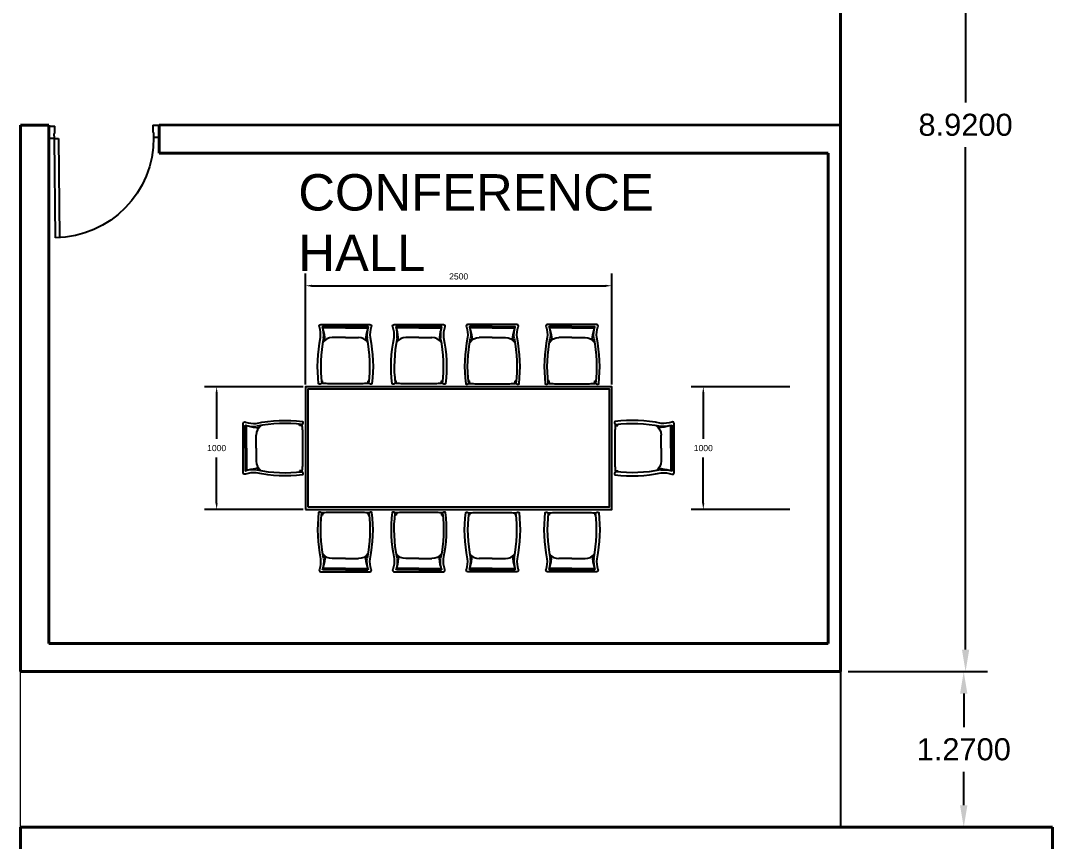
# Model space of a CAD drawing. Header units: metres. Extents: x -353 to 1688, y -477 to 135.
# Drawn here: x 497.61 to 506.03, y -327.39 to -320.7 of the extents above; entities that cross this region are included whole.
import ezdxf

# ---------------------------------------------------------------- set-up
doc = ezdxf.new("R2010")
doc.units = ezdxf.units.M
doc.header["$MEASUREMENT"] = 0
for name, color, linetype, lineweight in [('DIMENSION', 240, 'Continuous', 40), ('PLINTH', 7, 'Continuous', 20), ('WALL', 2, 'Continuous', 40)]:
    doc.layers.add(name, color=color, linetype=linetype, lineweight=lineweight)
for name, color, linetype in [('door space', 1, 'Continuous'), ('ID-LOOSE', 31, 'Continuous'), ('ID-LOOSE2', 8, 'Continuous')]:
    doc.layers.add(name, color=color, linetype=linetype)
doc.layers.add('FURNITURE', color=130, linetype='Continuous', plot=False)
doc.layers.add('TEXT', color=141, linetype='Continuous', plot=False)
doc.styles.get("Standard").update_dxf_attribs({"font": 'arial.ttf'})
doc.dimstyles.new('Annotative', dxfattribs={"dimscale": 0, "dimtxt": 0.18, "dimasz": 0.18, "dimexe": 0.18, "dimexo": 0.0625, "dimgap": 0.09, "dimtad": 0, "dimtih": 1, "dimtoh": 1, "dimdec": 4, "dimzin": 0, "dimdsep": 46, "dimtxsty": 'Standard', "dimcen": 0.09, "dimadec": 0, "dimazin": 0, "dimtfac": 1, "dimtdec": 4, "dimtofl": 0, "dimtmove": 0, "dimatfit": 3, "dimfxl": 1, "dimtolj": 1, "dimtzin": 0, "dimarcsym": 0})
doc.dimstyles.new('ARCHITXT', dxfattribs={"dimtxt": 0.05, "dimasz": 0.05, "dimexe": 0.1, "dimexo": 0.02, "dimgap": 0.05, "dimtad": 1, "dimtih": 1, "dimtoh": 1, "dimdec": 0, "dimlfac": 1000, "dimzin": 0, "dimdsep": 46, "dimtxsty": 'Standard', "dimcen": 0.1, "dimdle": 0.18, "dimclrd": 15, "dimclre": 15, "dimclrt": 202, "dimadec": 0, "dimazin": 0, "dimtfac": 0.72, "dimtdec": 0, "dimtix": 1, "dimtmove": 2, "dimatfit": 3, "dimfxl": 1, "dimtolj": 1, "dimtzin": 0, "dimarcsym": 0})

# ---------------------------------------------------------------- blocks, each defined once
blk = doc.blocks.new('A$C51F1')
at = {"layer": 'ID-LOOSE'}
blk.add_lwpolyline([(0.4387, 0.4737, 0.102523), (0.4291, 0.3863, -0.080461), (0.4447, 0.0091, -0.3023), (0.4203, 0.012, 0.197932), (0.4111, 0.0127, -0.028193), (0.3571, 0.0091), (0.227, 0.0091), (0.097, 0.0091, -0.028193), (0.0429, 0.0127, 0.197932), (0.0338, 0.012, -0.3023), (0.0093, 0.0091, -0.080461), (0.0249, 0.3863, 0.102523), (0.0153, 0.4737, -0.587111), (0.0261, 0.4929), (0.4279, 0.4929, -0.587111)], format="xyb", close=True, dxfattribs=at)
at = {"layer": 'ID-LOOSE2'}
for p, q in [((0.2273, 0.4758), (0.0436, 0.4758)), ((0.2273, 0.4676), (0.0439, 0.4676)), ((0.2273, 0.4668), (0.0439, 0.4668)), ((0.2273, 0.4758), (0.4111, 0.4758)), ((0.2273, 0.4676), (0.4107, 0.4676)), ((0.2273, 0.4668), (0.4107, 0.4668)), ((0.2273, 0.3858), (0.1205, 0.3858)), ((0.2273, 0.3858), (0.3341, 0.3858)), ((0.0417, 0.0321), (0.0321, 0.0321)), ((0.0417, 0.0321), (0.0326, 0.0278)), ((0.0435, 0.0127), (0.0417, 0.0321)), ((0.4112, 0.0127), (0.4129, 0.0321)), ((0.4129, 0.0321), (0.4225, 0.0321)), ((0.4129, 0.0321), (0.4221, 0.0278))]:
    blk.add_line(p, q, dxfattribs=at)
for centre, radius, start, end in [((0.044, 0.4735), 0.00242, 100.34496, 201.37417), ((-0.1898, 0.4063), 0.2409, 354.55133, 15.96258), ((0.0439, 0.4669), 0.000725, 87.37617, 197.52085), ((0.0438, 0.4664), 0.000433, 71.7715, 189.22024), ((-0.2563, 0.3584), 0.3173, 1.15909, 17.56409), ((0.7109, 0.3584), 0.3173, 162.43591, 178.84091), ((0.6445, 0.4063), 0.2409, 164.03742, 185.44867), ((0.4107, 0.4669), 0.000725, 342.47915, 92.62383), ((0.4109, 0.4664), 0.000433, 350.77976, 108.2285), ((0.4106, 0.4735), 0.00242, 338.62583, 79.65504), ((1.1806, 0.1494), 1.1544, 168.43567, 186.83625), ((0.1214, 0.2879), 0.0978, 90.51639, 143.19267), ((0.3332, 0.2879), 0.0978, 36.80733, 89.48361), ((-0.7259, 0.1494), 1.1544, 353.16375, 11.56433), ((0.0397, 0.0013), 0.012, 71.75361, 116.5375), ((0.4149, 0.0013), 0.012, 63.4625, 108.24639)]:
    blk.add_arc(centre, radius, start, end, dxfattribs=at)
blk = doc.blocks.new('*D156')
at = {"layer": 'Defpoints', "color": 0, "transparency": 16777216}
for p in [(499.2089, -323.6851), (499.9339, -323.6851), (499.9339, -324.6851)]:
    blk.add_point(p, dxfattribs=at)
at = {"layer": 'FURNITURE', "color": 15, "lineweight": -2, "transparency": 16777216}
for p, q in [((499.9139, -323.6851), (499.1089, -323.6851)), ((499.2089, -323.7351), (499.2089, -324.1095)), ((499.2089, -324.6351), (499.2089, -324.2606)), ((499.9139, -324.6851), (499.1089, -324.6851))]:
    blk.add_line(p, q, dxfattribs=at)
at = {"layer": 'FURNITURE', "color": 15, "transparency": 16777216}
for points in [[(499.2006, -323.7351), (499.2172, -323.7351), (499.2089, -323.6851)], [(499.2006, -324.6351), (499.2172, -324.6351), (499.2089, -324.6851)]]:
    blk.add_solid(points, dxfattribs=at)
at = {"layer": 'FURNITURE', "color": 202, "transparency": 16777216, "insert": (499.2089, -324.1851), "char_height": 0.05, "attachment_point": 5}
blk.add_mtext('\\A1;1000', dxfattribs=at)
blk = doc.blocks.new('*D157')
at = {"layer": 'Defpoints', "color": 0, "transparency": 16777216}
for p in [(502.4339, -322.8601), (499.9339, -323.6851), (502.4339, -323.6851)]:
    blk.add_point(p, dxfattribs=at)
at = {"layer": 'FURNITURE', "color": 15, "lineweight": -2, "transparency": 16777216}
for p, q in [((499.9339, -323.6651), (499.9339, -322.7601)), ((502.4339, -323.6651), (502.4339, -322.7601)), ((499.9839, -322.8601), (502.3839, -322.8601))]:
    blk.add_line(p, q, dxfattribs=at)
at = {"layer": 'FURNITURE', "color": 15, "transparency": 16777216}
for points in [[(499.9839, -322.8517), (499.9839, -322.8684), (499.9339, -322.8601)], [(502.3839, -322.8517), (502.3839, -322.8684), (502.4339, -322.8601)]]:
    blk.add_solid(points, dxfattribs=at)
at = {"layer": 'FURNITURE', "color": 202, "transparency": 16777216, "insert": (501.1839, -322.7845), "char_height": 0.05, "attachment_point": 5}
blk.add_mtext('\\A1;2500', dxfattribs=at)
blk = doc.blocks.new('*D158')
at = {"layer": 'Defpoints', "color": 0, "transparency": 16777216}
for p in [(503.1806, -323.6851), (503.9056, -323.6851), (503.9056, -324.6851)]:
    blk.add_point(p, dxfattribs=at)
at = {"layer": 'ID-LOOSE', "color": 15, "lineweight": -2, "transparency": 16777216}
for p, q in [((503.8856, -323.6851), (503.0806, -323.6851)), ((503.1806, -323.7351), (503.1806, -324.1095)), ((503.1806, -324.6351), (503.1806, -324.2606)), ((503.8856, -324.6851), (503.0806, -324.6851))]:
    blk.add_line(p, q, dxfattribs=at)
at = {"layer": 'ID-LOOSE', "color": 15, "transparency": 16777216}
for points in [[(503.1723, -323.7351), (503.1889, -323.7351), (503.1806, -323.6851)], [(503.1723, -324.6351), (503.1889, -324.6351), (503.1806, -324.6851)]]:
    blk.add_solid(points, dxfattribs=at)
at = {"layer": 'ID-LOOSE', "color": 202, "transparency": 16777216, "insert": (503.1806, -324.1851), "char_height": 0.05, "attachment_point": 5}
blk.add_mtext('\\A1;1000', dxfattribs=at)
blk = doc.blocks.new('*D164')
at = {"layer": 'Defpoints', "color": 0, "transparency": 16777216}
for p in [(504.2992, -317.0882), (504.2992, -326.0082), (505.3209, -326.0082)]:
    blk.add_point(p, dxfattribs=at)
at = {"layer": 'DIMENSION', "color": 0, "lineweight": -2, "transparency": 16777216}
for p, q in [((504.3617, -317.0882), (505.5009, -317.0882)), ((505.3209, -317.2682), (505.3209, -321.3663)), ((505.3209, -325.8282), (505.3209, -321.7301)), ((504.3617, -326.0082), (505.5009, -326.0082))]:
    blk.add_line(p, q, dxfattribs=at)
at = {"layer": 'DIMENSION', "color": 0, "transparency": 16777216}
for points in [[(505.2909, -317.2682), (505.3509, -317.2682), (505.3209, -317.0882)], [(505.2909, -325.8282), (505.3509, -325.8282), (505.3209, -326.0082)]]:
    blk.add_solid(points, dxfattribs=at)
at = {"layer": 'DIMENSION', "color": 0, "transparency": 16777216, "insert": (505.3209, -321.5482), "char_height": 0.18, "attachment_point": 5}
blk.add_mtext('\\A1;8.9200', dxfattribs=at)
blk = doc.blocks.new('*D165')
at = {"layer": 'Defpoints', "color": 0, "transparency": 16777216}
for p in [(504.2992, -326.0082), (504.2992, -327.2782), (505.3059, -327.2782)]:
    blk.add_point(p, dxfattribs=at)
at = {"layer": 'DIMENSION', "color": 0, "lineweight": -2, "transparency": 16777216}
for p, q in [((504.3617, -326.0082), (505.4859, -326.0082)), ((505.3059, -326.1882), (505.3059, -326.4613)), ((505.3059, -327.0982), (505.3059, -326.8251)), ((504.3617, -327.2782), (505.4859, -327.2782))]:
    blk.add_line(p, q, dxfattribs=at)
at = {"layer": 'DIMENSION', "color": 0, "transparency": 16777216}
for points in [[(505.2759, -326.1882), (505.3359, -326.1882), (505.3059, -326.0082)], [(505.2759, -327.0982), (505.3359, -327.0982), (505.3059, -327.2782)]]:
    blk.add_solid(points, dxfattribs=at)
at = {"layer": 'DIMENSION', "color": 0, "transparency": 16777216, "insert": (505.3059, -326.6432), "char_height": 0.18, "attachment_point": 5}
blk.add_mtext('\\A1;1.2700', dxfattribs=at)

msp = doc.modelspace()

# ---------------------------------------------------------------- linework, layer by layer
msp.add_line((504.29921, -326.00818), (504.29921, -327.27818))
at = {"layer": 'door space'}
for p, q in [((497.83848, -321.5586), (497.88848, -321.5581)), ((497.83949, -321.65859), (497.83848, -321.5586)), ((497.88908, -321.61809), (497.88848, -321.5581)), ((498.68844, -321.55006), (498.73844, -321.54956)), ((498.68844, -321.55006), (498.68904, -321.61006)), ((498.73844, -321.54956), (498.73944, -321.64956)), ((497.88908, -321.61809), (497.88408, -321.61814)), ((497.88448, -321.65814), (497.88408, -321.61814)), ((498.69404, -321.61001), (498.68904, -321.61006)), ((498.69404, -321.61001), (498.69444, -321.65001)), ((497.88448, -321.65814), (497.83949, -321.65859)), ((497.88448, -321.65814), (497.91948, -321.65779)), ((497.89261, -322.4681), (497.88448, -321.65814)), ((497.91948, -321.65779), (497.92761, -322.46775)), ((498.73944, -321.64956), (498.69444, -321.65001))]:
    msp.add_line(p, q, dxfattribs=at)
at = {"layer": 'door space', "extrusion": (0, 0, -1)}
msp.add_ellipse((497.88448, -321.65814), major_axis=(-0.56698, -0.57848), ratio=1, start_param=3.9269908, end_param=5.4977871, dxfattribs=at)
at = {"layer": 'FURNITURE'}
for points in [[(499.93391, -324.68506), (502.43391, -324.68506), (502.43391, -323.68506), (499.93391, -323.68506)], [(499.95391, -324.66506), (502.41391, -324.66506), (502.41391, -323.70506), (499.95391, -323.70506)]]:
    msp.add_lwpolyline(points, close=True, dxfattribs=at)
at = {"layer": 'PLINTH'}
msp.add_line((497.60921, -327.27818), (497.60921, -326.00818), dxfattribs=at)
at = {"layer": 'WALL'}
for p, q in [((504.29921, -317.08818), (504.29921, -326.00818)), ((497.60921, -321.54889), (497.60921, -326.00818)), ((497.83908, -321.54889), (497.60921, -321.54889)), ((497.83908, -321.54889), (497.83908, -321.77889)), ((498.73908, -321.54889), (504.29921, -321.54815)), ((498.73908, -321.77889), (498.73908, -321.54889)), ((497.83908, -321.77889), (497.83921, -321.77889)), ((497.83921, -321.77818), (497.83921, -325.77818)), ((504.19921, -321.77818), (498.73908, -321.77818)), ((504.19921, -321.77818), (504.19921, -325.77818)), ((504.19921, -325.77818), (497.83921, -325.77818)), ((504.29921, -326.00818), (497.60921, -326.00818)), ((497.60921, -327.27818), (497.60921, -327.50818)), ((506.02921, -327.27818), (497.60921, -327.27818)), ((506.02921, -327.27818), (506.02921, -329.30818))]:
    msp.add_line(p, q, dxfattribs=at)

# ---------------------------------------------------------------- block references
at = {"layer": 'FURNITURE'}
for p in [(500.03189, -323.66917), (500.63189, -323.66917)]:
    msp.add_blockref('A$C51F1', p, dxfattribs=at)
at = {"layer": 'FURNITURE', "xscale": -1}
for p in [(501.68592, -323.66917), (502.33592, -323.66917)]:
    msp.add_blockref('A$C51F1', p, dxfattribs=at)
at = {"layer": 'FURNITURE'}
for p, rotation in [((499.91802, -324.41207), 90), ((501.68592, -324.70095), 180), ((502.33592, -324.70095), 180)]:
    msp.add_blockref('A$C51F1', p, dxfattribs=dict(at, rotation=rotation))
at = {"layer": 'FURNITURE', "xscale": -1}
for p, rotation in [((502.4498, -324.41207), 270), ((500.03189, -324.70095), 180), ((500.63189, -324.70095), 180)]:
    msp.add_blockref('A$C51F1', p, dxfattribs=dict(at, rotation=rotation))

# ---------------------------------------------------------------- texts
at = {"layer": 'TEXT', "insert": (499.87549, -321.94975), "char_height": 0.2966546, "attachment_point": 1}
msp.add_mtext_dynamic_manual_height_columns('CONFERENCE HALL', width=0.1550482, gutter_width=1.48327, heights=[0], dxfattribs=at)

# ---------------------------------------------------------------- dimensions: what is measured, and where the dimension line sits
at = {"layer": 'DIMENSION'}
for base, p1, p2, picture, middle in [((505.32086, -326.00818), (504.29921, -317.08818), (504.29921, -326.00818), '*D164', (505.32086, -321.54818)), ((505.30586, -327.27818), (504.29921, -326.00818), (504.29921, -327.27818), '*D165', (505.30586, -326.64318))]:
    dim = msp.add_linear_dim(base=base, p1=p1, p2=p2, angle=90, dimstyle='Annotative', dxfattribs=at)
    dim.commit()
    dim.dimension.update_dxf_attribs({"geometry": picture, "text_midpoint": middle})
at = {"layer": 'FURNITURE'}
dim = msp.add_linear_dim(base=(502.43391, -322.86006), p1=(499.93391, -323.68506), p2=(502.43391, -323.68506), dimstyle='ARCHITXT', dxfattribs=at)
dim.commit()
dim.dimension.update_dxf_attribs({"geometry": '*D157', "text_midpoint": (501.18391, -322.78453)})
dim = msp.add_linear_dim(base=(499.20891, -323.68506), p1=(499.93391, -324.68506), p2=(499.93391, -323.68506), angle=90, dimstyle='ARCHITXT', dxfattribs=at)
dim.commit()
dim.dimension.update_dxf_attribs({"geometry": '*D156', "text_midpoint": (499.20891, -324.18506)})
at = {"layer": 'ID-LOOSE'}
dim = msp.add_linear_dim(base=(503.1806, -323.68506), p1=(503.9056, -324.68506), p2=(503.9056, -323.68506), angle=90, dimstyle='ARCHITXT', dxfattribs=at)
dim.commit()
dim.dimension.update_dxf_attribs({"geometry": '*D158', "text_midpoint": (503.1806, -324.18506)})

doc.saveas('drawing.dxf')
